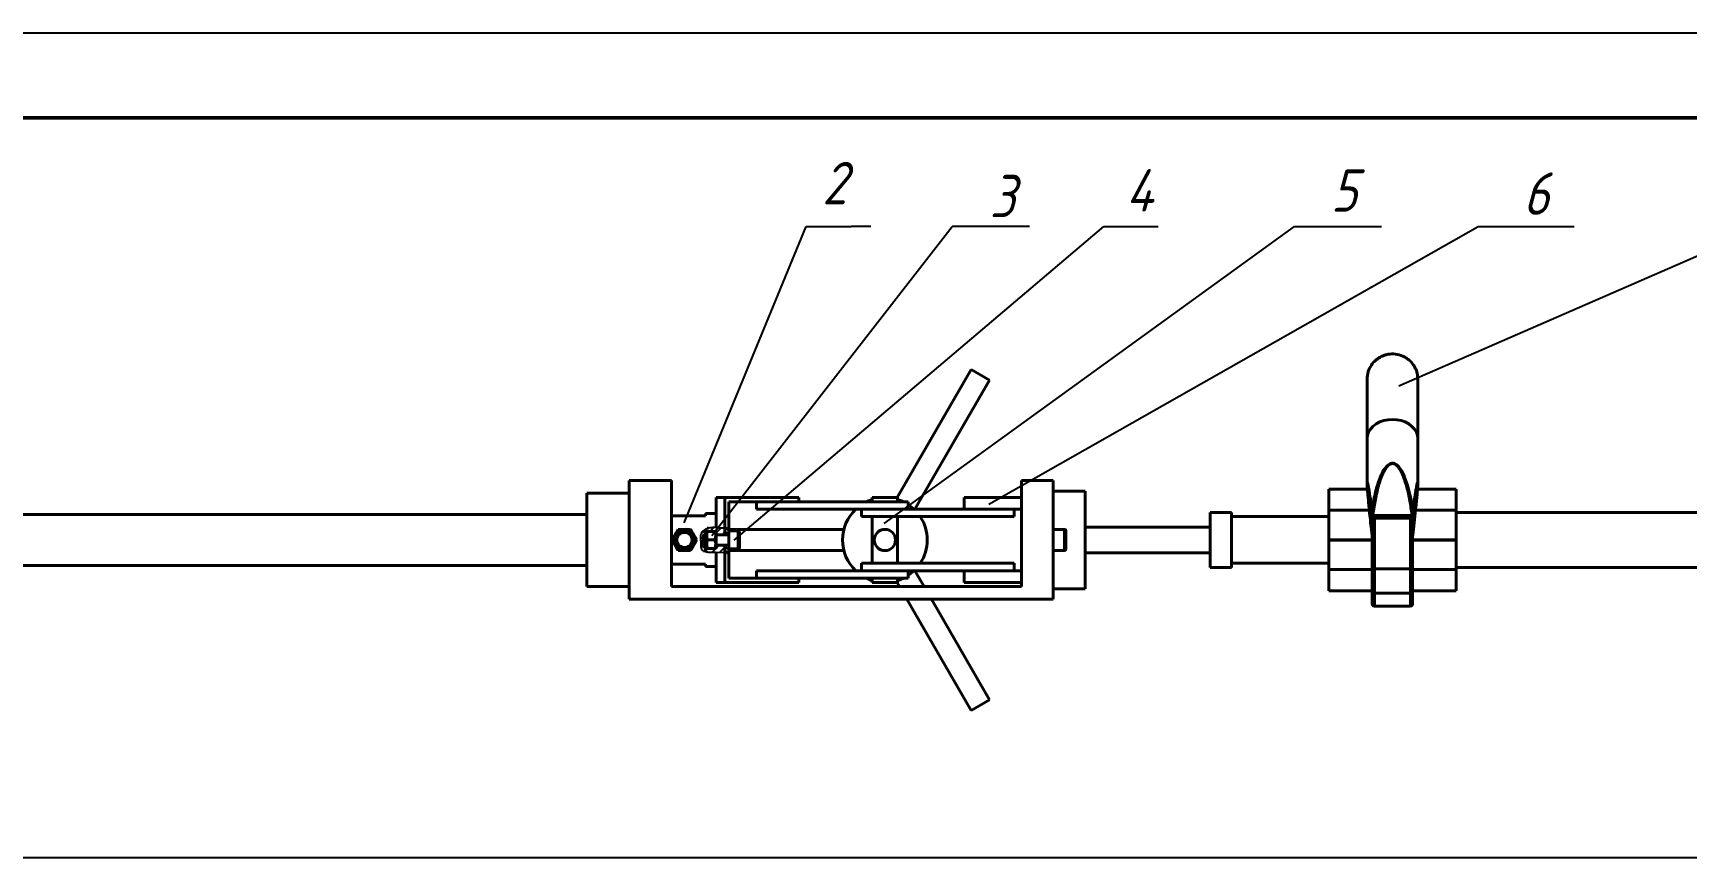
# Model space of a CAD drawing. Header units: millimetres. Extents: x 579 to 4020, y 235 to 1416.
# Drawn here: x 782.8 to 977.8, y 905.1 to 1002.3 of the extents above; entities that cross this region are included whole.
import ezdxf

# ---------------------------------------------------------------- set-up
doc = ezdxf.new("R2010")
doc.units = ezdxf.units.MM
doc.header["$LTSCALE"] = 0.3
for name, color, linetype, lineweight in [('图形轮廓线', 7, 'Continuous', 40), ('图框线', 7, 'Continuous', 50), ('尺寸标注', 7, 'Continuous', 25), ('细实线', 7, 'Continuous', 25)]:
    doc.layers.add(name, color=color, linetype=linetype, lineweight=lineweight)
doc.styles.add('数字样式', font='gbeitc.shx', dxfattribs={"height": 5, "bigfont": 'gbcbig.shx'})
doc.dimstyles.new('4倍', dxfattribs={"dimtxt": 3.5, "dimasz": 3, "dimexe": 1.25, "dimexo": 0, "dimtad": 1, "dimtoh": 1, "dimdec": 3, "dimlfac": 4, "dimdsep": 46, "dimtxsty": '数字样式', "dimcen": 2.5, "dimadec": 0, "dimazin": 0, "dimtp": 0.03, "dimtm": 0.03, "dimtfac": 1, "dimtdec": 3, "dimtmove": 0, "dimatfit": 3, "dimfxl": 1, "dimarcsym": 0})

# ---------------------------------------------------------------- blocks, each defined once
blk = doc.blocks.new('*D156')
at = {"layer": 'Defpoints', "color": 0, "ltscale": 0.3, "transparency": 16777216}
for p in [(698.11, 947.56), (689.48, 905.06), (1074.86, 905.06)]:
    blk.add_point(p, dxfattribs=at)
at = {"layer": '细实线', "color": 0, "lineweight": -2, "ltscale": 0.3, "transparency": 16777216}
for p, q in [((698.11, 947.56), (688.23, 947.56)), ((689.48, 944.56), (689.48, 908.06)), ((1074.86, 905.06), (688.23, 905.06))]:
    blk.add_line(p, q, dxfattribs=at)
at = {"layer": '细实线', "color": 0, "ltscale": 0.3, "transparency": 16777216}
for points in [[(688.98, 944.56), (689.98, 944.56), (689.48, 947.56)], [(688.98, 908.06), (689.98, 908.06), (689.48, 905.06)]]:
    blk.add_solid(points, dxfattribs=at)
at = {"layer": '细实线', "color": 0, "ltscale": 0.3, "transparency": 16777216, "insert": (686.35, 926.31), "char_height": 5, "attachment_point": 5, "rotation": 90, "style": '数字样式'}
blk.add_mtext('170', dxfattribs=at)

msp = doc.modelspace()

# ---------------------------------------------------------------- hatches: boundary and pattern name
at = {"layer": '图形轮廓线'}
h = msp.add_hatch(dxfattribs=at)
h.set_pattern_fill('ANSI31', color=256, angle=90, style=0)
h.set_pattern_definition([(135, (639.561, 614.4868), (-2.245064, -2.245064), [])])
edge = h.paths.add_edge_path(flags=0)
edge.add_spline(control_points=[(864.36134, 941.02565), (864.2153, 941.05111), (863.67523, 941.13498), (862.998, 941.06097), (862.30037, 941.10197), (862.11134, 941.14974)], knot_values=[0.587846155, 0.587846155, 0.587846155, 0.587846155, 0.618104664, 0.700874057, 0.73932306, 0.73932306, 0.73932306, 0.73932306], weights=[1, 1, 1, 1, 1, 1], degree=3, periodic=0)
edge.add_spline(control_points=[(862.11134, 941.14974), (861.94671, 941.19135), (861.55176, 941.38291), (861.64604, 942.37086), (861.43514, 943.3293), (861.91477, 943.73033), (862.11134, 943.83461)], knot_values=[0.73932306, 0.73932306, 0.73932306, 0.73932306, 0.772810703, 0.833680062, 0.915069868, 0.958230714, 0.958230714, 0.958230714, 0.958230714], weights=[1, 1, 1, 1, 1, 1, 1], degree=3, periodic=0)
edge.add_spline(control_points=[(862.11134, 943.83461), (862.30158, 943.93552), (862.52025, 944.00394), (862.72727, 944.03484), (863.16757, 944.10055), (863.64888, 943.97137), (864.24331, 943.99432), (864.36134, 944.00192)], knot_values=[0.958230714, 0.958230714, 0.958230714, 0.958230714, 1, 1, 1, 1.088839984, 1.110334425, 1.110334425, 1.110334425, 1.110334425], weights=[1, 1, 1, 1, 1, 1, 1, 1], degree=3, periodic=0)
edge.add_spline(control_points=[(864.36134, 944.00192), (864.24331, 943.99432), (863.88721, 943.98057), (863.57171, 944.02142), (863.36134, 944.03988)], knot_values=[0.889665575, 0.889665575, 0.889665575, 0.889665575, 0.911160016, 0.955761461, 0.955761461, 0.955761461, 0.955761461], weights=[1, 1, 1, 1, 1], degree=3, periodic=0)
edge.add_spline(control_points=[(863.36134, 944.03988), (863.27216, 944.04771), (863.18269, 944.05395), (863.0931, 944.05589), (862.89518, 944.06019), (862.69355, 944.03923), (862.50416, 943.98797), (862.32135, 943.93848), (862.14367, 943.86406), (861.988, 943.7618), (861.88924, 943.69693), (861.79719, 943.61891), (861.72498, 943.52634), (861.66978, 943.45557), (861.62676, 943.37363), (861.60004, 943.28734), (861.56486, 943.17374), (861.55411, 943.0511), (861.55361, 942.92995), (861.55226, 942.60632), (861.59058, 942.27343), (861.59559, 941.95363), (861.59784, 941.81014), (861.60245, 941.66535), (861.64274, 941.53252), (861.65778, 941.48293), (861.67855, 941.4346), (861.70723, 941.39148), (861.73597, 941.34826), (861.77382, 941.31), (861.81634, 941.27857), (861.86702, 941.24112), (861.92515, 941.21194), (861.98519, 941.18907), (862.09434, 941.14749), (862.21222, 941.12462), (862.32961, 941.11004), (862.67023, 941.06772), (863.01753, 941.08825), (863.36134, 941.09682)], knot_values=[0, 0, 0, 0, 0.001075467, 0.001075467, 0.001075467, 0.003477667, 0.003477667, 0.003477667, 0.005792456, 0.005792456, 0.005792456, 0.007255398, 0.007255398, 0.007255398, 0.008374276, 0.008374276, 0.008374276, 0.009846686, 0.009846686, 0.009846686, 0.013796547, 0.013796547, 0.013796547, 0.015558113, 0.015558113, 0.015558113, 0.016209936, 0.016209936, 0.016209936, 0.016865872, 0.016865872, 0.016865872, 0.017645973, 0.017645973, 0.017645973, 0.019068068, 0.019068068, 0.019068068, 0.023200601, 0.023200601, 0.023200601, 0.023200601], weights=[1, 1, 1, 1, 1, 1, 1, 1, 1, 1, 1, 1, 1, 1, 1, 1, 1, 1, 1, 1, 1, 1, 1, 1, 1, 1, 1, 1, 1, 1, 1, 1, 1, 1, 1, 1, 1, 1, 1, 1], degree=3, periodic=0)
edge.add_spline(control_points=[(863.36134, 941.09682), (863.55309, 941.10161), (863.8774, 941.10358), (864.2153, 941.05111), (864.36134, 941.02565)], knot_values=[0.341435956, 0.341435956, 0.341435956, 0.341435956, 0.381895336, 0.412153845, 0.412153845, 0.412153845, 0.412153845], weights=[1, 1, 1, 1, 1], degree=3, periodic=0)
at = {"layer": '细实线', "ltscale": 0.3}
h = msp.add_hatch(dxfattribs=at)
h.set_pattern_fill('ANSI31', color=256, scale=0.2, style=0)
h.set_pattern_definition([(45, (861.88914, 941.02565), (-0.44901, 0.44901), [])])
edge = h.paths.add_edge_path()
edge.add_spline(control_points=[(864.36134, 944.00192), (864.18727, 943.99615), (863.85298, 943.98507), (863.52063, 944.02213), (863.36134, 944.03988)], knot_values=[0, 0, 0, 0, 0.520754803, 1, 1, 1, 1], degree=3, periodic=0)
edge.add_spline(control_points=[(863.36134, 944.03988), (863.27206, 944.04698), (862.98556, 944.06976), (862.57115, 944.02463), (862.27192, 943.91513), (862.16377, 943.862)], knot_values=[0.787028025, 0.787028025, 0.787028025, 0.787028025, 0.833580692, 0.936417462, 1, 1, 1, 1], degree=3, periodic=0)
edge.add_line((862.16377, 943.862), (862.11669, 943.83795))
edge.add_spline(control_points=[(862.11669, 943.83795), (862.07261, 943.81453), (861.99457, 943.76845), (861.92087, 943.71581), (861.88914, 943.69061)], knot_values=[0.729816607, 0.729816607, 0.729816607, 0.729816607, 0.756191767, 0.777723597, 0.777723597, 0.777723597, 0.777723597], degree=3, periodic=0)
edge.add_line((862.11134, 943.83504), (862.11134, 943.18167))
edge.add_line((862.11134, 943.18167), (862.18634, 943.18167))
edge.add_line((862.18634, 943.18167), (862.18634, 943.46292))
edge.add_line((862.18634, 943.46292), (862.24047, 943.55667))
edge.add_line((862.24047, 943.55667), (862.25959, 943.55667))
edge.add_spline(control_points=[(862.25959, 943.55667), (862.25377, 943.55667), (862.23261, 943.55667), (862.28893, 943.55667), (862.32979, 943.55667)], knot_values=[0, 0, 0, 0, 0.27474327, 1, 1, 1, 1], degree=3, periodic=0)
edge.add_line((862.32979, 943.55667), (863.2179, 943.55667))
edge.add_spline(control_points=[(863.2179, 943.55667), (863.25875, 943.55667), (863.31508, 943.55667), (863.29392, 943.55667), (863.2881, 943.55667)], knot_values=[0, 0, 0, 0, 0.72525673, 1, 1, 1, 1], degree=3, periodic=0)
edge.add_line((863.28539, 943.55667), (863.30722, 943.55667))
edge.add_line((863.30722, 943.55667), (863.36134, 943.46292))
edge.add_line((863.36134, 943.46292), (863.36134, 943.18167))
edge.add_line((863.36134, 943.18167), (864.36134, 943.18167))
edge.add_line((864.36134, 943.18167), (864.36134, 944.00192))
edge = h.paths.add_edge_path()
edge.add_line((864.36134, 941.93167), (863.36134, 941.93167))
edge.add_line((863.36134, 941.93167), (863.36134, 941.65042))
edge.add_line((863.36134, 941.65042), (863.30722, 941.55667))
edge.add_line((863.30722, 941.55667), (863.2881, 941.55667))
edge.add_spline(control_points=[(863.2881, 941.55667), (863.29392, 941.55667), (863.31508, 941.55667), (863.25875, 941.55667), (863.2179, 941.55667)], knot_values=[0, 0, 0, 0, 0.274743269, 1, 1, 1, 1], degree=3, periodic=0)
edge.add_line((863.2179, 941.55667), (862.32979, 941.55667))
edge.add_spline(control_points=[(862.32979, 941.55667), (862.28893, 941.55667), (862.23261, 941.55667), (862.25377, 941.55667), (862.25959, 941.55667)], knot_values=[0, 0, 0, 0, 0.725256731, 1, 1, 1, 1], degree=3, periodic=0)
edge.add_line((862.2623, 941.55667), (862.24047, 941.55667))
edge.add_line((862.24047, 941.55667), (862.18634, 941.65042))
edge.add_line((862.18634, 941.65042), (862.18634, 941.93167))
edge.add_line((862.18634, 941.93167), (862.11134, 941.93167))
edge.add_line((862.11134, 941.93167), (862.11134, 941.1497))
edge.add_spline(control_points=[(861.91119, 941.22117), (861.93521, 941.2093), (862.03966, 941.16453), (862.15135, 941.13781), (862.23788, 941.12333)], knot_values=[0.194840659, 0.194840659, 0.194840659, 0.194840659, 0.209011505, 0.254555324, 0.254555324, 0.254555324, 0.254555324], degree=3, periodic=0)
edge.add_line((862.23788, 941.12333), (862.28345, 941.11624))
edge.add_spline(control_points=[(862.28345, 941.11624), (862.29881, 941.11402), (862.48483, 941.08914), (862.84504, 941.07892), (863.18905, 941.09085), (863.36134, 941.09682)], knot_values=[0, 0, 0, 0, 0.008052021, 0.097305403, 0.186865194, 0.186865194, 0.186865194, 0.186865194], degree=3, periodic=0)
edge.add_line((863.36134, 941.09682), (864.36134, 941.02565))
edge.add_line((864.36134, 941.02565), (864.36134, 941.93167))
h = msp.add_hatch(dxfattribs=at)
h.set_pattern_fill('ANSI31', color=256, scale=0.1, angle=90, style=0)
h.set_pattern_definition([(135, (864.36134, 940.93775), (-0.224506, -0.224506), [])])
h.paths.add_polyline_path([(864.86134, 943.61917), (864.86134, 944.04467), (864.36134, 944.00192), (864.36134, 943.18167), (864.86134, 943.18167)])
h.paths.add_polyline_path([(864.86134, 941.93167), (864.36134, 941.93167), (864.36134, 941.02565), (864.86134, 940.93775), (864.86134, 941.49417)])
h = msp.add_hatch(dxfattribs=at)
h.set_pattern_fill('ANSI31', color=256, scale=0.2, angle=90, style=0)
h.set_pattern_definition([(135, (861.54326, 941.1233), (-0.44901, -0.44901), [])])
edge = h.paths.add_edge_path()
edge.add_spline(control_points=[(862.11669, 943.83795), (862.07261, 943.81453), (861.99457, 943.76845), (861.92087, 943.71581), (861.88914, 943.69061)], knot_values=[0.729816607, 0.729816607, 0.729816607, 0.729816607, 0.756191767, 0.777723597, 0.777723597, 0.777723597, 0.777723597], degree=3, periodic=0)
edge.add_line((861.88914, 943.69061), (861.85431, 943.66181))
edge.add_spline(control_points=[(861.85431, 943.66181), (861.80675, 943.62085), (861.7, 943.51133), (861.57086, 943.26647), (861.54326, 942.88856), (861.5735, 942.43977), (861.59795, 941.96979), (861.60307, 941.61203), (861.69878, 941.38622), (861.78878, 941.29505), (861.85121, 941.25423), (861.86967, 941.24346)], knot_values=[0.26288565, 0.26288565, 0.26288565, 0.26288565, 0.296311054, 0.344452427, 0.407835765, 0.492738423, 0.577671872, 0.65364193, 0.682006109, 0.71043243, 0.721803183, 0.721803183, 0.721803183, 0.721803183], degree=3, periodic=0)
edge.add_line((861.86967, 941.24346), (861.91119, 941.22117))
edge.add_spline(control_points=[(861.91119, 941.22117), (861.93521, 941.2093), (862.03966, 941.16453), (862.15135, 941.13781), (862.23788, 941.12333)], knot_values=[0.194840659, 0.194840659, 0.194840659, 0.194840659, 0.209011505, 0.254555324, 0.254555324, 0.254555324, 0.254555324], degree=3, periodic=0)
edge.add_line((862.11134, 941.1497), (862.11134, 941.93167))
edge.add_line((862.11134, 941.93167), (861.91134, 941.93167))
edge.add_line((861.91134, 941.93167), (861.86134, 941.98167))
edge.add_line((861.86134, 941.98167), (861.86134, 942.55667))
edge.add_line((861.86134, 942.55667), (861.86134, 943.13167))
edge.add_line((861.86134, 943.13167), (861.91134, 943.18167))
edge.add_line((861.91134, 943.18167), (862.11134, 943.18167))
edge.add_line((862.11134, 943.18167), (862.11134, 943.83502))

# ---------------------------------------------------------------- linework, layer by layer
at = {"layer": '图形轮廓线'}
for p, q in [((893.42257, 962.66724), (884.69848, 947.55667)), ((895.58763, 961.41724), (893.42257, 962.66724)), ((886.79137, 946.18167), (895.58763, 961.41724)), ((940.10816, 954.48069), (940.10816, 949.30442)), ((946.10816, 949.30442), (946.10816, 954.47996)), ((853.10816, 948.05667), (848.10816, 948.05667)), ((848.10816, 937.05667), (848.10816, 948.05667)), ((853.10816, 935.55667), (853.10816, 949.55667)), ((858.10816, 949.55667), (853.10816, 949.55667)), ((858.10816, 949.55667), (858.10816, 937.05667)), ((903.10816, 949.55667), (899.35816, 949.55667)), ((899.35816, 937.05667), (899.35816, 949.55667)), ((903.10816, 935.55667), (903.10816, 949.55667)), ((906.85816, 948.30667), (903.10816, 948.30667)), ((906.85816, 948.30667), (906.85816, 942.55667)), ((940.15389, 948.55667), (935.60816, 948.55667)), ((935.60816, 948.55667), (935.60816, 946.05667)), ((950.60816, 948.55667), (946.06261, 948.55667)), ((950.60816, 948.55667), (950.60816, 946.05667)), ((863.36134, 947.55667), (864.36134, 947.55667)), ((863.36134, 944.03988), (863.36134, 947.55667)), ((864.36134, 944.00192), (864.36134, 947.55667)), ((873.11134, 947.55667), (864.36134, 947.55667)), ((864.86134, 947.05667), (870.01311, 947.05667)), ((864.86134, 944.04467), (864.86134, 947.05667)), ((868.11134, 947.05667), (868.11134, 946.18167)), ((869.31226, 946.18167), (868.11134, 946.18167)), ((881.70602, 946.18167), (869.31226, 946.18167)), ((881.70602, 947.05667), (870.01311, 947.05667)), ((873.11134, 947.05667), (873.11134, 947.55667)), ((880.5051, 946.18167), (880.5051, 945.30667)), ((886.0051, 947.05667), (881.70602, 947.05667)), ((884.78127, 946.18167), (881.70602, 946.18167)), ((884.78127, 946.18167), (881.72894, 946.18167)), ((881.7551, 947.55667), (881.7551, 947.05667)), ((881.7551, 947.55667), (884.7551, 947.55667)), ((884.7551, 947.05667), (884.7551, 947.55667)), ((895.81681, 946.18167), (884.78127, 946.18167)), ((886.0051, 946.18167), (886.0051, 947.05667)), ((892.60816, 946.18167), (892.60816, 947.55667)), ((892.60816, 947.55667), (899.35816, 947.55667)), ((895.81681, 946.18167), (899.35816, 946.18167)), ((898.48316, 945.30667), (898.48316, 946.18167)), ((935.60816, 946.05667), (935.60816, 942.58167)), ((940.3885, 946.05667), (935.60816, 946.05667)), ((950.60816, 946.05667), (945.82936, 946.05667)), ((950.60816, 946.05667), (950.60816, 942.58167)), ((848.10816, 945.57661), (733.10816, 945.57661)), ((862.11134, 945.42078), (858.10816, 945.42078)), ((863.36134, 945.68167), (862.11134, 945.68167)), ((862.11134, 945.68167), (862.11134, 945.42078)), ((864.36134, 943.18167), (864.36134, 944.00192)), ((864.86134, 943.61917), (864.86134, 944.04467)), ((884.78127, 945.30667), (880.5051, 945.30667)), ((881.7551, 945.30667), (881.7551, 939.80667)), ((884.7551, 939.80667), (884.7551, 945.30667)), ((897.25933, 945.30667), (884.78127, 945.30667)), ((898.48316, 945.30667), (897.25933, 945.30667)), ((921.60816, 944.05667), (906.85816, 944.05667)), ((922.73893, 945.80667), (921.60816, 945.80667)), ((921.60816, 945.80667), (921.60816, 939.30667)), ((924.10816, 945.80667), (923.23584, 945.80667)), ((924.10816, 945.80667), (924.10816, 939.30667)), ((935.60816, 945.30667), (924.10816, 945.30667)), ((940.76093, 945.16982), (940.72658, 945.4978)), ((940.73316, 944.93019), (940.73316, 945.25158)), ((940.73316, 939.31247), (940.73316, 944.93019)), ((940.76093, 945.16982), (940.76399, 945.13969)), ((945.23316, 945.44309), (940.98316, 945.44309)), ((940.98316, 945.44309), (940.98316, 945.1217)), ((940.98316, 945.1217), (940.98316, 939.15177)), ((945.23316, 945.1217), (940.98316, 945.1217)), ((945.23316, 945.1217), (945.23316, 945.44309)), ((945.23316, 939.15177), (945.23316, 945.1217)), ((945.45234, 945.13969), (945.4554, 945.16982)), ((945.48975, 945.4978), (945.4554, 945.16982)), ((945.48316, 945.25158), (945.48316, 944.93019)), ((945.48316, 944.93019), (945.48316, 939.31247)), ((988.96798, 945.80667), (950.60816, 945.80667)), ((861.91134, 943.18167), (861.86134, 943.13167)), ((861.86134, 942.55667), (861.86134, 943.13167)), ((861.86134, 941.98167), (861.86134, 942.55667)), ((862.18634, 943.18167), (861.91134, 943.18167)), ((861.91134, 943.18167), (861.91134, 942.55667)), ((861.91134, 942.55667), (861.91134, 941.93167)), ((862.11134, 943.83461), (862.11134, 943.18167)), ((862.24047, 943.55667), (862.18634, 943.46292)), ((862.18634, 943.46292), (862.18634, 941.65042)), ((863.2179, 943.55667), (862.32979, 943.55667)), ((863.2179, 942.55667), (862.32979, 942.55667)), ((863.36134, 943.46292), (863.30722, 943.55667)), ((863.36134, 943.46292), (863.36134, 941.65042)), ((864.86134, 943.18167), (863.36134, 943.18167)), ((878.41387, 943.80667), (864.86134, 943.80667)), ((865.95509, 943.61917), (864.86134, 943.61917)), ((864.86134, 942.55667), (864.86134, 943.61917)), ((864.86134, 941.49417), (864.86134, 942.55667)), ((865.95509, 942.55667), (865.95509, 943.61917)), ((865.95509, 941.49417), (865.95509, 942.55667)), ((866.11134, 943.46292), (866.11134, 942.55667)), ((866.11134, 942.55667), (866.11134, 941.65042)), ((904.42066, 943.80667), (903.10816, 943.80667)), ((904.42066, 942.55667), (904.42066, 943.80667)), ((904.42066, 941.30667), (904.42066, 942.55667)), ((904.60816, 943.61917), (904.60816, 942.55667)), ((904.60816, 942.55667), (904.60816, 941.49417)), ((906.85816, 942.55667), (906.85816, 936.80667)), ((935.60816, 942.58167), (940.73316, 942.58167)), ((935.60816, 942.53167), (935.60816, 942.58167)), ((935.60816, 942.53167), (935.60816, 939.05667)), ((935.60816, 942.53167), (940.73316, 942.53167)), ((940.65776, 943.48168), (940.73316, 942.97292)), ((940.65776, 943.48168), (940.65929, 943.46057)), ((940.65929, 943.46057), (940.73316, 942.96213)), ((945.48316, 942.9726), (945.55484, 943.44693)), ((945.48316, 942.9616), (945.5532, 943.42511)), ((945.48316, 942.58167), (950.60816, 942.58167)), ((945.48316, 942.53167), (950.60816, 942.53167)), ((950.60816, 942.53167), (950.60816, 939.05667)), ((861.86134, 941.98167), (861.91134, 941.93167)), ((861.91134, 941.93167), (862.18634, 941.93167)), ((862.11134, 941.93167), (862.11134, 941.14974)), ((862.18634, 941.65042), (862.24047, 941.55667)), ((863.2179, 941.55667), (862.32979, 941.55667)), ((863.30722, 941.55667), (863.36134, 941.65042)), ((863.36134, 941.93167), (864.86134, 941.93167)), ((863.36134, 937.55667), (863.36134, 941.09682)), ((864.36134, 941.02565), (864.36134, 941.93167)), ((864.36134, 937.55667), (864.36134, 941.02565)), ((864.86134, 941.49417), (865.95509, 941.49417)), ((864.86134, 940.93775), (864.86134, 941.49417)), ((864.86134, 941.30667), (878.41387, 941.30667)), ((864.86134, 938.05667), (864.86134, 940.93775)), ((903.10816, 941.30667), (904.42066, 941.30667)), ((906.85816, 941.05667), (921.60816, 941.05667)), ((733.10816, 939.53672), (848.10816, 939.53672)), ((858.10816, 939.69256), (862.11134, 939.69256)), ((862.11134, 939.69256), (862.11134, 939.43167)), ((862.11134, 939.43167), (863.36134, 939.43167)), ((868.11134, 938.93167), (868.11134, 938.05667)), ((869.31226, 938.93167), (868.11134, 938.93167)), ((881.70602, 938.93167), (869.31226, 938.93167)), ((880.5051, 939.80667), (880.5051, 938.93167)), ((884.78127, 939.80667), (880.5051, 939.80667)), ((884.78127, 938.93167), (881.70602, 938.93167)), ((884.78127, 938.93167), (881.72894, 938.93167)), ((897.25933, 939.80667), (884.78127, 939.80667)), ((895.81681, 938.93167), (884.78127, 938.93167)), ((886.0051, 938.05667), (886.0051, 938.93167)), ((887.87391, 937.05667), (886.79137, 938.93167)), ((892.60816, 938.93167), (892.60816, 937.55667)), ((895.81681, 938.93167), (899.35816, 938.93167)), ((898.48316, 939.80667), (897.25933, 939.80667)), ((898.48316, 938.93167), (898.48316, 939.80667)), ((921.60816, 939.30667), (922.74201, 939.30667)), ((923.23893, 939.30667), (924.10816, 939.30667)), ((924.10816, 939.80667), (935.60816, 939.80667)), ((940.73316, 939.05667), (935.60816, 939.05667)), ((935.60816, 939.05667), (935.60816, 936.55667)), ((940.73316, 936.4398), (940.73316, 939.31247)), ((945.23316, 939.15177), (940.98316, 939.15177)), ((940.98316, 939.15177), (940.98316, 936.2791)), ((945.23316, 936.2791), (945.23316, 939.15177)), ((945.48316, 939.31247), (945.48316, 936.4398)), ((950.60816, 939.05667), (945.48316, 939.05667)), ((950.60816, 939.30667), (989.76608, 939.30667)), ((950.60816, 939.05667), (950.60816, 936.55667)), ((848.10816, 937.05667), (853.10816, 937.05667)), ((858.10816, 937.05667), (899.35816, 937.05667)), ((863.36134, 937.55667), (864.36134, 937.55667)), ((864.36134, 937.55667), (873.11134, 937.55667)), ((870.01311, 938.05667), (864.86134, 938.05667)), ((881.70602, 938.05667), (870.01311, 938.05667)), ((873.11134, 937.55667), (873.11134, 938.05667)), ((886.0051, 938.05667), (881.70602, 938.05667)), ((881.7551, 938.05667), (881.7551, 937.55667)), ((881.7551, 937.55667), (884.7551, 937.55667)), ((884.69848, 937.55667), (884.98715, 937.05667)), ((884.7551, 937.55667), (884.7551, 938.05667)), ((892.60816, 937.55667), (899.35816, 937.55667)), ((903.10816, 936.80667), (906.85816, 936.80667)), ((935.60816, 936.55667), (940.73316, 936.55667)), ((940.73316, 935.01542), (940.73316, 936.4398)), ((945.23316, 936.2791), (940.98316, 936.2791)), ((940.98316, 936.2791), (940.98316, 934.76542)), ((945.23316, 934.76542), (945.23316, 936.2791)), ((945.48316, 936.55667), (950.60816, 936.55667)), ((945.48316, 936.4398), (945.48316, 935.01542)), ((903.10816, 935.55667), (853.10816, 935.55667)), ((885.85318, 935.55667), (893.42257, 922.44609)), ((895.58763, 923.69609), (888.73993, 935.55667)), ((940.98316, 934.76542), (945.23316, 934.76542)), ((893.42257, 922.44609), (895.58763, 923.69609))]:
    msp.add_line(p, q, dxfattribs=at)
at = {"layer": '图形轮廓线', "ltscale": 0.3}
for p, q in [((862.24047, 943.55667), (862.25959, 943.55667)), ((863.2881, 943.55667), (863.30722, 943.55667)), ((862.24047, 941.55667), (862.25959, 941.55667)), ((863.2881, 941.55667), (863.30722, 941.55667))]:
    msp.add_line(p, q, dxfattribs=at)
at = {"layer": '图形轮廓线', "flags": 128}
for points in [[(940.10816, 954.48103), (940.15374, 954.87926), (940.28909, 955.2662), (940.51009, 955.62926), (940.81003, 955.95741), (941.1798, 956.24067), (941.60816, 956.47044), (942.0821, 956.63973), (942.58722, 956.74341), (943.10816, 956.77833)], [(943.10816, 956.77833), (943.62911, 956.74341), (944.13422, 956.63973), (944.60816, 956.47044), (945.03653, 956.24067), (945.4063, 955.95741), (945.70624, 955.62926), (945.92724, 955.2662), (946.06259, 954.87926), (946.10816, 954.48019), (946.10816, 954.4798)], [(881.7551, 947.32636), (881.30316, 947.15992), (881.07565, 947.05667)], [(885.43455, 947.05667), (885.20705, 947.15992), (884.7551, 947.32636)], [(886.69885, 946.18167), (886.35385, 946.48066), (886.0051, 946.73249)], [(940.65776, 943.48168), (940.658, 943.47073), (940.65802, 943.47054)], [(945.5532, 943.42511), (945.55348, 943.42704), (945.55484, 943.44693)], [(945.55484, 943.44693), (945.55465, 943.43649), (945.55458, 943.43577)], [(940.73316, 939.31247), (940.73797, 939.28112), (940.75219, 939.25097), (940.7753, 939.22319), (940.80639, 939.19884), (940.84427, 939.17885), (940.88749, 939.164), (940.93439, 939.15486), (940.98316, 939.15177)], [(945.48316, 939.31247), (945.47836, 939.28112), (945.46413, 939.25097), (945.44103, 939.22319), (945.40994, 939.19884), (945.37206, 939.17885), (945.32884, 939.164), (945.28194, 939.15486), (945.23316, 939.15177)], [(881.07565, 938.05667), (881.61498, 937.83332), (881.7551, 937.78697)], [(884.7551, 937.78697), (884.89523, 937.83332), (885.43455, 938.05667)], [(940.73316, 936.4398), (940.73797, 936.40845), (940.75219, 936.37831), (940.7753, 936.35052), (940.80639, 936.32617), (940.84427, 936.30619), (940.88749, 936.29134), (940.93439, 936.28219), (940.98316, 936.2791)], [(945.48316, 936.4398), (945.47836, 936.40845), (945.46413, 936.37831), (945.44103, 936.35052), (945.40994, 936.32617), (945.37206, 936.30619), (945.32884, 936.29134), (945.28194, 936.28219), (945.23316, 936.2791)]]:
    msp.add_lwpolyline(points, dxfattribs=at)
at = {"layer": '图形轮廓线'}
for centre, radius in [((859.61134, 942.55667), 1.15625), ((859.61134, 942.55667), 1), ((859.61134, 942.55667), 0.9), ((883.2551, 942.55667), 1.25)]:
    msp.add_circle(centre, radius, dxfattribs=at)
for centre, radius, start, end in [((883.2551, 942.55667), 5, 133.5311521, 226.4688478), ((883.2551, 942.55667), 5, 326.632987, 33.3670129), ((922.98892, 949.05141), 3.25436, 265.594343, 274.3513981), ((940.95734, 944.89648), 0.2267, 83.4591257, 171.4483134), ((945.25899, 944.89648), 0.2267, 8.5516865, 96.5408743), ((865.95509, 943.46292), 0.15625, 360, 90), ((904.42066, 943.61917), 0.1875, 360, 90), ((940.90659, 943.49722), 0.25, 186.1269022, 188.4305694), ((945.30601, 943.46246), 0.25, 351.4074819, 353.8699637), ((865.95509, 941.65042), 0.15625, 270, 360), ((904.42066, 941.49417), 0.1875, 270, 360), ((883.2551, 942.55667), 5, 303.3670129, 313.5311521), ((922.98893, 936.06192), 3.25436, 85.5943431, 94.3513981), ((940.98316, 935.01542), 0.25, 180, 270), ((945.23316, 935.01542), 0.25, 270, 360)]:
    msp.add_arc(centre, radius, start, end, dxfattribs=at)
for centre, major_axis, ratio, start_param, end_param in [((945.23316, 944.85844), (0, 0.58465), 0.427605444, 5.214247738, 6.283185307), ((945.23316, 943.59707), (0.24841, 1.66555), 0.016883526, 6.170465274, 6.672324031)]:
    msp.add_ellipse(centre, major_axis=major_axis, ratio=ratio, start_param=start_param, end_param=end_param, dxfattribs=at)
for points, knots in [([(946.10816, 961.4699), (946.09214, 961.7171), (946.06198, 962.18233), (945.8287, 962.81738), (945.5105, 963.33372), (945.13638, 963.73517), (944.73221, 964.03744), (944.18962, 964.32233), (943.46918, 964.51442), (942.72412, 964.49404), (942.11409, 964.34107), (941.60108, 964.11308), (941.06568, 963.73038), (940.57394, 963.15946), (940.18895, 962.3876), (940.13613, 961.78758), (940.10816, 961.4699)], [0, 0, 0, 0, 0.086082946, 0.162009268, 0.22787346, 0.284357112, 0.333137974, 0.379554845, 0.469316082, 0.555184855, 0.601859055, 0.658952136, 0.727049861, 0.806538118, 0.89757163, 1, 1, 1, 1]), ([(940.10816, 961.4699), (940.10816, 961.40514), (940.10816, 961.27247), (940.10816, 960.8844), (940.10816, 960.33298), (940.10816, 959.58822), (940.10816, 958.64109), (940.10816, 957.47641), (940.10816, 956.10053), (940.10816, 955.02693), (940.10816, 954.48019)], [0, 0, 0, 0, 0.1067844303, 0.2187743647, 0.3359693044, 0.4583687274, 0.5859720884, 0.7187788191, 0.8567883279, 1, 1, 1, 1]), ([(946.10816, 954.48019), (946.10816, 954.89049), (946.10816, 955.73107), (946.10816, 956.89712), (946.10816, 958.00325), (946.10816, 959.01348), (946.10816, 959.90235), (946.10816, 960.63307), (946.10816, 961.19486), (946.10816, 961.37709), (946.10816, 961.4699)], [0, 0, 0, 0, 0.10678443, 0.218774365, 0.335969304, 0.458368727, 0.585972088, 0.718778819, 0.856788328, 1, 1, 1, 1]), ([(940.70168, 946.15337), (940.71792, 946.25001), (940.83419, 946.94182), (941.05831, 948.03715), (941.41595, 949.29824), (941.73932, 950.15019), (942.05882, 950.78424), (942.35652, 951.21118), (942.67024, 951.48156), (942.90001, 951.5932), (943.12551, 951.6207), (943.33629, 951.58523), (943.60833, 951.4453), (943.94198, 951.11299), (944.26936, 950.59862), (944.63266, 949.77429), (944.98726, 948.72356), (945.29198, 947.44525), (945.44043, 946.58398), (945.51465, 946.15337)], [0, 0, 0, 0, 0.024024982, 0.171994075, 0.273518378, 0.343701746, 0.39277651, 0.444503135, 0.465914492, 0.488036172, 0.500449125, 0.515168082, 0.534212261, 0.568232153, 0.623438575, 0.678929993, 0.785774911, 0.892895214, 1, 1, 1, 1]), ([(945.4554, 945.16982), (945.38488, 945.70817), (945.24383, 946.78489), (944.93098, 948.38671), (944.55149, 949.64697), (944.17669, 950.56878), (943.87713, 951.07626), (943.57083, 951.40711), (943.31963, 951.54749), (943.12422, 951.58327), (942.91503, 951.55553), (942.7035, 951.44363), (942.41516, 951.17497), (942.14328, 950.75303), (941.85068, 950.12705), (941.5543, 949.28454), (941.22702, 948.03749), (940.95698, 946.6221), (940.81918, 945.60132), (940.76093, 945.16982)], [0, 0, 0, 0, 0.11667489, 0.233355414, 0.349677306, 0.396970774, 0.444033722, 0.472384395, 0.487879755, 0.499652532, 0.50956841, 0.527529262, 0.545296397, 0.589013456, 0.630934205, 0.691196564, 0.778667127, 0.906438954, 1, 1, 1, 1]), ([(940.1172, 949.06839), (940.11656, 949.07755), (940.11313, 949.12651), (940.10973, 949.21286), (940.10738, 949.31153), (940.10968, 949.37418), (940.11294, 949.40482), (940.11607, 949.40669), (940.11684, 949.40716)], [0, 0, 0, 0, 0.056533619, 0.30236107, 0.555950927, 0.748020815, 0.93797009, 1, 1, 1, 1]), ([(940.11587, 949.37931), (940.11565, 949.37924), (940.11336, 949.37856), (940.11075, 949.35283), (940.10864, 949.29573), (940.11061, 949.20203), (940.11887, 949.02055), (940.14421, 948.64984), (940.2058, 947.91933), (940.30061, 946.92271), (940.45684, 945.36864), (940.57726, 944.23776), (940.65776, 943.48168)], [0, 0, 0, 0, 0.001365497, 0.014136613, 0.026943674, 0.044038903, 0.060970644, 0.110562313, 0.209320894, 0.404985369, 0.60219338, 1, 1, 1, 1]), ([(940.13265, 949.36112), (940.13017, 949.37034), (940.12361, 949.39474), (940.11884, 949.38522), (940.11587, 949.37931)], [0, 0, 0, 0, 0.37816691, 1, 1, 1, 1]), ([(940.11684, 949.40716), (940.11974, 949.41176), (940.13168, 949.4307), (940.1724, 949.29495), (940.23399, 949.0093), (940.34921, 948.38103), (940.50549, 947.43074), (940.63617, 946.57986), (940.70168, 946.15337)], [0, 0, 0, 0, 0.0214353639, 0.0882812913, 0.2132175247, 0.3407365749, 0.6695538318, 1, 1, 1, 1]), ([(940.72658, 945.4978), (940.65462, 946.02146), (940.51049, 947.07027), (940.34252, 948.22786), (940.2253, 948.93583), (940.17003, 949.2537), (940.14097, 949.33719), (940.13265, 949.36112)], [0, 0, 0, 0, 0.362420879, 0.72586879, 0.839375336, 0.953979204, 1, 1, 1, 1]), ([(946.07881, 949.35145), (946.07685, 949.34715), (946.06227, 949.31508), (946.03098, 949.15581), (945.94591, 948.68494), (945.81594, 947.84149), (945.64999, 946.66634), (945.54126, 945.87347), (945.48975, 945.4978)], [0, 0, 0, 0, 0.011320208, 0.084418586, 0.157877716, 0.447781503, 0.738353473, 1, 1, 1, 1]), ([(945.51465, 946.15337), (945.54372, 946.34363), (945.63524, 946.94272), (945.75839, 947.72161), (945.88388, 948.46888), (945.96259, 948.90562), (946.02523, 949.21094), (946.06473, 949.37064), (946.09118, 949.42743), (946.10278, 949.40795), (946.10756, 949.36571), (946.10784, 949.32373), (946.10797, 949.30442)], [0, 0, 0, 0, 0.141010139, 0.444038352, 0.596177865, 0.748833107, 0.825913714, 0.904073076, 0.947536454, 0.97065292, 0.986498505, 1, 1, 1, 1]), ([(945.55484, 943.44693), (945.60847, 943.94498), (945.71573, 944.94093), (945.87411, 946.46973), (945.99468, 947.73953), (946.06888, 948.60929), (946.09493, 948.98068), (946.10454, 949.1704), (946.10759, 949.27438), (946.10635, 949.34136), (946.10399, 949.37243), (946.10161, 949.37509), (946.10121, 949.37554)], [0, 0, 0, 0, 0.262873352, 0.5256694555, 0.7874054959, 0.885690951, 0.9349816766, 0.9532918263, 0.9717724083, 0.9845810569, 0.9973828871, 1, 1, 1, 1]), ([(946.10121, 949.37554), (946.09886, 949.38134), (946.09274, 949.39646), (946.08412, 949.36861), (946.07881, 949.35145)], [0, 0, 0, 0, 0.383834573, 1, 1, 1, 1]), ([(940.72658, 945.4978), (940.71645, 945.62135), (940.69827, 945.843), (940.69922, 946.05812), (940.70166, 946.15268), (940.70168, 946.15337)], [0, 0, 0, 0, 0.555599263, 0.996729392, 1, 1, 1, 1]), ([(945.51465, 946.15337), (945.51467, 946.15268), (945.51785, 946.02943), (945.51727, 945.81351), (945.49792, 945.59152), (945.48975, 945.4978)], [0, 0, 0, 0, 0.003270561, 0.579205036, 1, 1, 1, 1]), ([(858.88966, 943.80667), (858.82702, 943.69818), (858.70039, 943.47885), (858.51277, 943.15388), (858.33341, 942.84322), (858.22345, 942.65277), (858.16797, 942.55667)], [0, 0, 0, 0, 0.2645988659, 0.5349351359, 0.7653366174, 1, 1, 1, 1]), ([(858.16797, 942.55667), (858.2306, 942.44818), (858.35723, 942.22885), (858.54486, 941.90388), (858.72421, 941.59322), (858.83417, 941.40277), (858.88966, 941.30667)], [0, 0, 0, 0, 0.264598866, 0.534935136, 0.765336617, 1, 1, 1, 1]), ([(860.33303, 943.80667), (860.24782, 943.80667), (860.07668, 943.80667), (859.78065, 943.80667), (859.44397, 943.80667), (859.1352, 943.80667), (858.95221, 943.80667), (858.88966, 943.80667)], [0, 0, 0, 0, 0.180562389, 0.362622372, 0.611563762, 0.867215549, 1, 1, 1, 1]), ([(861.05472, 942.55667), (860.99208, 942.66516), (860.86545, 942.88448), (860.67783, 943.20946), (860.49847, 943.52011), (860.38852, 943.71057), (860.33303, 943.80667)], [0, 0, 0, 0, 0.2645988659, 0.5349351359, 0.7653366174, 1, 1, 1, 1]), ([(860.33303, 941.30667), (860.39567, 941.41516), (860.5223, 941.63448), (860.70992, 941.95946), (860.88928, 942.27011), (860.99924, 942.46057), (861.05472, 942.55667)], [0, 0, 0, 0, 0.264598866, 0.534935136, 0.765336617, 1, 1, 1, 1]), ([(862.32979, 942.55667), (862.28316, 942.73534), (862.19597, 943.06948), (862.28729, 943.40196), (862.32979, 943.55667)], [0, 0, 0, 0, 0.534708687, 1, 1, 1, 1]), ([(862.32979, 941.55667), (862.28316, 941.73534), (862.19597, 942.06948), (862.28729, 942.40196), (862.32979, 942.55667)], [0, 0, 0, 0, 0.534708687, 1, 1, 1, 1]), ([(862.32979, 943.55667), (862.28893, 943.55667), (862.23261, 943.55667), (862.25377, 943.55667), (862.25959, 943.55667)], [0, 0, 0, 0, 0.72525673, 1, 1, 1, 1]), ([(863.2179, 943.55667), (863.26453, 943.378), (863.35172, 943.04385), (863.26039, 942.71137), (863.2179, 942.55667)], [0, 0, 0, 0, 0.534708687, 1, 1, 1, 1]), ([(863.2881, 943.55667), (863.29392, 943.55667), (863.31508, 943.55667), (863.25875, 943.55667), (863.2179, 943.55667)], [0, 0, 0, 0, 0.27474327, 1, 1, 1, 1]), ([(863.2179, 942.55667), (863.26453, 942.378), (863.35172, 942.04385), (863.26039, 941.71137), (863.2179, 941.55667)], [0, 0, 0, 0, 0.534708687, 1, 1, 1, 1]), ([(858.88966, 941.30667), (858.95221, 941.30667), (859.13219, 941.30667), (859.44078, 941.30667), (859.77676, 941.30667), (860.07589, 941.30667), (860.24704, 941.30667), (860.33303, 941.30667)], [0, 0, 0, 0, 0.132784901, 0.382029855, 0.637375771, 0.817801084, 1, 1, 1, 1]), ([(862.25959, 941.55667), (862.25377, 941.55667), (862.23261, 941.55667), (862.28893, 941.55667), (862.32979, 941.55667)], [0, 0, 0, 0, 0.274743269, 1, 1, 1, 1]), ([(863.2179, 941.55667), (863.25875, 941.55667), (863.31508, 941.55667), (863.29392, 941.55667), (863.2881, 941.55667)], [0, 0, 0, 0, 0.725256731, 1, 1, 1, 1])]:
    msp.add_open_spline(points, degree=3, knots=knots, dxfattribs=at)
at = {"layer": '图框线', "ltscale": 0.3}
msp.add_line((1162.86257, 992.33918), (603.86257, 992.33918), dxfattribs=at)
at = {"layer": '尺寸标注', "ltscale": 0.3}
msp.add_line((1172.86257, 1002.33918), (578.86257, 1002.33918), dxfattribs=at)
at = {"layer": '细实线', "ltscale": 0.3}
for p, q in [((859.56943, 944.56035), (873.96431, 979.52683)), ((862.84419, 943.08739), (891.1717, 979.52683)), ((865.47764, 942.51718), (909.07965, 979.52683)), ((873.96431, 979.52683), (879.28653, 979.52683)), ((881.59618, 979.52683), (879.28653, 979.52683)), ((883.17416, 944.51698), (931.54366, 979.52683)), ((900.28908, 979.52683), (891.1717, 979.52683)), ((895.51039, 946.78559), (953.21192, 979.52683)), ((909.07965, 979.52683), (915.46788, 979.52683)), ((931.54366, 979.52683), (941.82126, 979.52683)), ((943.86622, 960.72238), (987.01705, 979.52683)), ((953.21192, 979.52683), (964.53635, 979.52683)), ((861.85431, 943.66181), (861.88914, 943.69061)), ((862.11669, 943.83795), (862.16377, 943.862)), ((861.86967, 941.24346), (861.91119, 941.22117)), ((862.23788, 941.12333), (862.28345, 941.11624))]:
    msp.add_line(p, q, dxfattribs=at)
at = {"layer": '细实线'}
for p, q in [((864.36134, 944.00192), (864.86134, 944.04467)), ((864.36134, 941.02565), (863.36134, 941.09682)), ((864.86134, 940.93775), (864.36134, 941.02565))]:
    msp.add_line(p, q, dxfattribs=at)
for points, knots in [([(862.16377, 943.862), (862.27192, 943.91513), (862.57115, 944.02463), (862.98556, 944.06976), (863.27206, 944.04698), (863.36134, 944.03988)], [0.787028025, 0.787028025, 0.787028025, 0.787028025, 0.8506105629, 0.9534473335, 1, 1, 1, 1]), ([(863.36134, 944.03988), (863.52063, 944.02213), (863.85298, 943.98507), (864.18727, 943.99615), (864.36134, 944.00192)], [0, 0, 0, 0, 0.479245197, 1, 1, 1, 1]), ([(861.86967, 941.24346), (861.85121, 941.25423), (861.78878, 941.29505), (861.69878, 941.38622), (861.60307, 941.61203), (861.59795, 941.96979), (861.5735, 942.43977), (861.54326, 942.88856), (861.57086, 943.26647), (861.7, 943.51133), (861.80675, 943.62085), (861.85431, 943.66181)], [0.2628856501, 0.2628856501, 0.2628856501, 0.2628856501, 0.2742564036, 0.3026827242, 0.3310469035, 0.4070169617, 0.4919504105, 0.5768530688, 0.6402364067, 0.6883777799, 0.7218031834, 0.7218031834, 0.7218031834, 0.7218031834]), ([(861.88914, 943.69061), (861.92087, 943.71581), (861.99457, 943.76845), (862.07261, 943.81453), (862.11669, 943.83795)], [0.72981660672, 0.72981660672, 0.72981660672, 0.72981660672, 0.75134843671, 0.77772359694, 0.77772359694, 0.77772359694, 0.77772359694]), ([(862.23788, 941.12333), (862.15135, 941.13781), (862.03966, 941.16453), (861.93521, 941.2093), (861.91119, 941.22117)], [0.1948406589, 0.1948406589, 0.1948406589, 0.1948406589, 0.24038447708, 0.25455532358, 0.25455532358, 0.25455532358, 0.25455532358]), ([(863.36134, 941.09682), (863.18905, 941.09085), (862.84504, 941.07892), (862.48483, 941.08914), (862.29881, 941.11402), (862.28345, 941.11624)], [0, 0, 0, 0, 0.0895597913, 0.1788131728, 0.1868651943, 0.1868651943, 0.1868651943, 0.1868651943])]:
    msp.add_open_spline(points, degree=3, knots=knots, dxfattribs=at)

# ---------------------------------------------------------------- texts
at = {"layer": '细实线', "ltscale": 0.3, "char_height": 5, "attachment_point": 1, "style": '数字样式'}
for s, insert, width in [('2', (875.85351, 987.14371), 12.1052589), ('3', (895.59915, 985.61381), 8.3223638), ('4', (911.64717, 986.28455), 7.3853162), ('5', (935.83803, 986.26194), 17.2217999), ('6', (958.48634, 985.90282), 13.7037572)]:
    msp.add_mtext(s, dxfattribs=dict(at, insert=insert, width=width))

# ---------------------------------------------------------------- dimensions: what is measured, and where the dimension line sits
at = {"layer": '细实线', "ltscale": 0.3}
dim = msp.add_linear_dim(base=(689.47683, 905.05667), p1=(698.10816, 947.55667), p2=(1074.85816, 905.05667), angle=90, dimstyle='4倍', dxfattribs=at)
dim.commit()
dim.dimension.update_dxf_attribs({"geometry": '*D156', "text_midpoint": (686.35183, 926.30667)})

doc.saveas('drawing.dxf')
